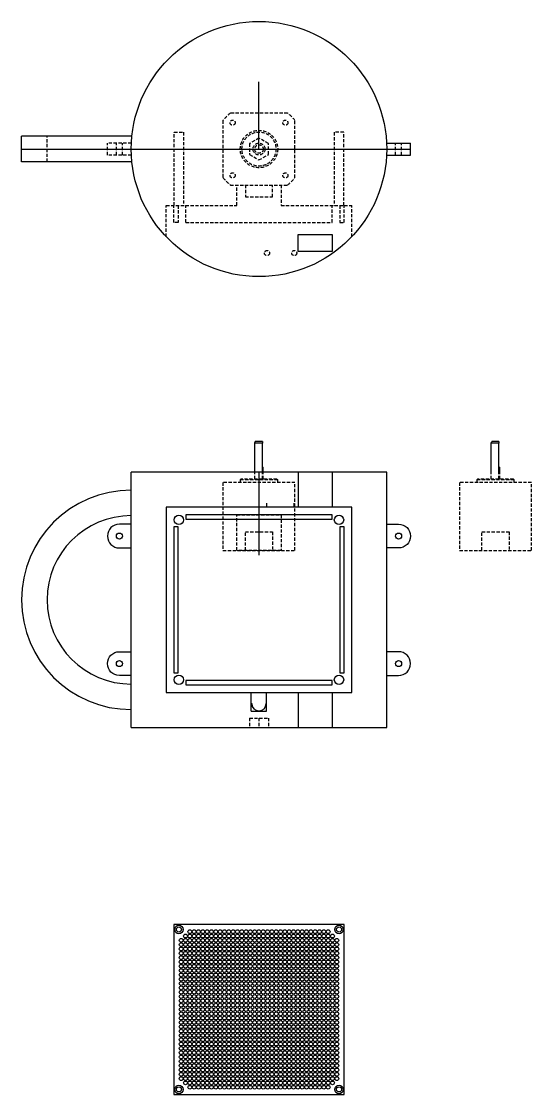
# Model space of a CAD drawing. Header units: millimetres. Extents: x -291 to 1219, y -911 to 1006.
# Drawn here: x 380 to 680, y -911 to -280 of the extents above; entities that cross this region are included whole.
import ezdxf

# ---------------------------------------------------------------- set-up
doc = ezdxf.new("R2010")
doc.units = ezdxf.units.MM
doc.linetypes.add('HIDDEN2', pattern=[4.7625, 3.175, -1.5875])
doc.layers.add('우측면도', color=140, linetype='Continuous')
doc.layers.add('정면도', color=220, linetype='Continuous')

# ---------------------------------------------------------------- blocks, each defined once
blk = doc.blocks.new('100X100')
at = {"layer": '정면도'}
blk.add_lwpolyline([(4.27, -144.55), (104.27, -144.55), (104.27, -44.55), (4.27, -44.55)], close=True, dxfattribs=at)
for centre, radius in [((7.27, -47.55), 2.5), ((7.27, -47.55), 1.5), ((11.09, -51.37), 1.1), ((13.63, -48.83), 1.1), ((13.63, -51.37), 1.1), ((16.17, -48.83), 1.1), ((16.17, -51.37), 1.1), ((18.71, -48.83), 1.1), ((18.71, -51.37), 1.1), ((21.25, -48.83), 1.1), ((21.25, -51.37), 1.1), ((23.79, -48.83), 1.1), ((23.79, -51.37), 1.1), ((26.33, -48.83), 1.1), ((26.33, -51.37), 1.1), ((28.87, -48.83), 1.1), ((28.87, -51.37), 1.1), ((31.41, -48.83), 1.1), ((31.41, -51.37), 1.1), ((33.95, -48.83), 1.1), ((33.95, -51.37), 1.1), ((36.49, -48.83), 1.1), ((36.49, -51.37), 1.1), ((39.03, -48.83), 1.1), ((39.03, -51.37), 1.1), ((41.57, -48.83), 1.1), ((41.57, -51.37), 1.1), ((44.11, -48.83), 1.1), ((44.11, -51.37), 1.1), ((46.65, -48.83), 1.1), ((46.65, -51.37), 1.1), ((49.19, -48.83), 1.1), ((49.19, -51.37), 1.1), ((51.73, -48.83), 1.1), ((51.73, -51.37), 1.1), ((54.27, -48.83), 1.1), ((54.27, -51.37), 1.1), ((56.81, -48.83), 1.1), ((56.81, -51.37), 1.1), ((59.35, -48.83), 1.1), ((59.35, -51.37), 1.1), ((61.89, -48.83), 1.1), ((61.89, -51.37), 1.1), ((64.43, -48.83), 1.1), ((64.43, -51.37), 1.1), ((66.97, -48.83), 1.1), ((66.97, -51.37), 1.1), ((69.51, -48.83), 1.1), ((69.51, -51.37), 1.1), ((72.05, -48.83), 1.1), ((72.05, -51.37), 1.1), ((74.59, -48.83), 1.1), ((74.59, -51.37), 1.1), ((77.13, -48.83), 1.1), ((77.13, -51.37), 1.1), ((79.67, -48.83), 1.1), ((79.67, -51.37), 1.1), ((82.21, -48.83), 1.1), ((82.21, -51.37), 1.1), ((84.75, -48.83), 1.1), ((84.75, -51.37), 1.1), ((87.29, -48.83), 1.1), ((87.29, -51.37), 1.1), ((89.83, -48.83), 1.1), ((89.83, -51.37), 1.1), ((92.37, -48.83), 1.1), ((92.37, -51.37), 1.1), ((94.91, -48.83), 1.1), ((94.91, -51.37), 1.1), ((97.45, -51.37), 1.1), ((101.27, -47.55), 2.5), ((101.27, -47.55), 1.5), ((8.55, -53.91), 1.1), ((8.55, -56.45), 1.1), ((11.09, -53.91), 1.1), ((11.09, -56.45), 1.1), ((13.63, -53.91), 1.1), ((13.63, -56.45), 1.1), ((16.17, -53.91), 1.1), ((16.17, -56.45), 1.1), ((18.71, -53.91), 1.1), ((18.71, -56.45), 1.1), ((21.25, -53.91), 1.1), ((21.25, -56.45), 1.1), ((23.79, -53.91), 1.1), ((23.79, -56.45), 1.1), ((26.33, -53.91), 1.1), ((26.33, -56.45), 1.1), ((28.87, -53.91), 1.1), ((28.87, -56.45), 1.1), ((31.41, -53.91), 1.1), ((31.41, -56.45), 1.1), ((33.95, -53.91), 1.1), ((33.95, -56.45), 1.1), ((36.49, -53.91), 1.1), ((36.49, -56.45), 1.1), ((39.03, -53.91), 1.1), ((39.03, -56.45), 1.1), ((41.57, -53.91), 1.1), ((41.57, -56.45), 1.1), ((44.11, -53.91), 1.1), ((44.11, -56.45), 1.1), ((46.65, -53.91), 1.1), ((46.65, -56.45), 1.1), ((49.19, -53.91), 1.1), ((49.19, -56.45), 1.1), ((51.73, -53.91), 1.1), ((51.73, -56.45), 1.1), ((54.27, -53.91), 1.1), ((54.27, -56.45), 1.1), ((56.81, -53.91), 1.1), ((56.81, -56.45), 1.1), ((59.35, -53.91), 1.1), ((59.35, -56.45), 1.1), ((61.89, -53.91), 1.1), ((61.89, -56.45), 1.1), ((64.43, -53.91), 1.1), ((64.43, -56.45), 1.1), ((66.97, -53.91), 1.1), ((66.97, -56.45), 1.1), ((69.51, -53.91), 1.1), ((69.51, -56.45), 1.1), ((72.05, -53.91), 1.1), ((72.05, -56.45), 1.1), ((74.59, -53.91), 1.1), ((74.59, -56.45), 1.1), ((77.13, -53.91), 1.1), ((77.13, -56.45), 1.1), ((79.67, -53.91), 1.1), ((79.67, -56.45), 1.1), ((82.21, -53.91), 1.1), ((82.21, -56.45), 1.1), ((84.75, -53.91), 1.1), ((84.75, -56.45), 1.1), ((87.29, -53.91), 1.1), ((87.29, -56.45), 1.1), ((89.83, -53.91), 1.1), ((89.83, -56.45), 1.1), ((92.37, -53.91), 1.1), ((92.37, -56.45), 1.1), ((94.91, -53.91), 1.1), ((94.91, -56.45), 1.1), ((97.45, -53.91), 1.1), ((97.45, -56.45), 1.1), ((99.99, -53.91), 1.1), ((99.99, -56.45), 1.1), ((8.55, -58.99), 1.1), ((8.55, -61.53), 1.1), ((8.55, -64.07), 1.1), ((11.09, -58.99), 1.1), ((11.09, -61.53), 1.1), ((11.09, -64.07), 1.1), ((13.63, -58.99), 1.1), ((13.63, -61.53), 1.1), ((13.63, -64.07), 1.1), ((16.17, -58.99), 1.1), ((16.17, -61.53), 1.1), ((16.17, -64.07), 1.1), ((18.71, -58.99), 1.1), ((18.71, -61.53), 1.1), ((18.71, -64.07), 1.1), ((21.25, -58.99), 1.1), ((21.25, -61.53), 1.1), ((21.25, -64.07), 1.1), ((23.79, -58.99), 1.1), ((23.79, -61.53), 1.1), ((23.79, -64.07), 1.1), ((26.33, -58.99), 1.1), ((26.33, -61.53), 1.1), ((26.33, -64.07), 1.1), ((28.87, -58.99), 1.1), ((28.87, -61.53), 1.1), ((28.87, -64.07), 1.1), ((31.41, -58.99), 1.1), ((31.41, -61.53), 1.1), ((31.41, -64.07), 1.1), ((33.95, -58.99), 1.1), ((33.95, -61.53), 1.1), ((33.95, -64.07), 1.1), ((36.49, -58.99), 1.1), ((36.49, -61.53), 1.1), ((36.49, -64.07), 1.1), ((39.03, -58.99), 1.1), ((39.03, -61.53), 1.1), ((39.03, -64.07), 1.1), ((41.57, -58.99), 1.1), ((41.57, -61.53), 1.1), ((41.57, -64.07), 1.1), ((44.11, -58.99), 1.1), ((44.11, -61.53), 1.1), ((44.11, -64.07), 1.1), ((46.65, -58.99), 1.1), ((46.65, -61.53), 1.1), ((46.65, -64.07), 1.1), ((49.19, -58.99), 1.1), ((49.19, -61.53), 1.1), ((49.19, -64.07), 1.1), ((51.73, -58.99), 1.1), ((51.73, -61.53), 1.1), ((51.73, -64.07), 1.1), ((54.27, -58.99), 1.1), ((54.27, -61.53), 1.1), ((54.27, -64.07), 1.1), ((56.81, -58.99), 1.1), ((56.81, -61.53), 1.1), ((56.81, -64.07), 1.1), ((59.35, -58.99), 1.1), ((59.35, -61.53), 1.1), ((59.35, -64.07), 1.1), ((61.89, -58.99), 1.1), ((61.89, -61.53), 1.1), ((61.89, -64.07), 1.1), ((64.43, -58.99), 1.1), ((64.43, -61.53), 1.1), ((64.43, -64.07), 1.1), ((66.97, -58.99), 1.1), ((66.97, -61.53), 1.1), ((66.97, -64.07), 1.1), ((69.51, -58.99), 1.1), ((69.51, -61.53), 1.1), ((69.51, -64.07), 1.1), ((72.05, -58.99), 1.1), ((72.05, -61.53), 1.1), ((72.05, -64.07), 1.1), ((74.59, -58.99), 1.1), ((74.59, -61.53), 1.1), ((74.59, -64.07), 1.1), ((77.13, -58.99), 1.1), ((77.13, -61.53), 1.1), ((77.13, -64.07), 1.1), ((79.67, -58.99), 1.1), ((79.67, -61.53), 1.1), ((79.67, -64.07), 1.1), ((82.21, -58.99), 1.1), ((82.21, -61.53), 1.1), ((82.21, -64.07), 1.1), ((84.75, -58.99), 1.1), ((84.75, -61.53), 1.1), ((84.75, -64.07), 1.1), ((87.29, -58.99), 1.1), ((87.29, -61.53), 1.1), ((87.29, -64.07), 1.1), ((89.83, -58.99), 1.1), ((89.83, -61.53), 1.1), ((89.83, -64.07), 1.1), ((92.37, -58.99), 1.1), ((92.37, -61.53), 1.1), ((92.37, -64.07), 1.1), ((94.91, -58.99), 1.1), ((94.91, -61.53), 1.1), ((94.91, -64.07), 1.1), ((97.45, -58.99), 1.1), ((97.45, -61.53), 1.1), ((97.45, -64.07), 1.1), ((99.99, -58.99), 1.1), ((99.99, -61.53), 1.1), ((99.99, -64.07), 1.1), ((8.55, -66.61), 1.1), ((8.55, -69.15), 1.1), ((11.09, -66.61), 1.1), ((11.09, -69.15), 1.1), ((13.63, -66.61), 1.1), ((13.63, -69.15), 1.1), ((16.17, -66.61), 1.1), ((16.17, -69.15), 1.1), ((18.71, -66.61), 1.1), ((18.71, -69.15), 1.1), ((21.25, -66.61), 1.1), ((21.25, -69.15), 1.1), ((23.79, -66.61), 1.1), ((23.79, -69.15), 1.1), ((26.33, -66.61), 1.1), ((26.33, -69.15), 1.1), ((28.87, -66.61), 1.1), ((28.87, -69.15), 1.1), ((31.41, -66.61), 1.1), ((31.41, -69.15), 1.1), ((33.95, -66.61), 1.1), ((33.95, -69.15), 1.1), ((36.49, -66.61), 1.1), ((36.49, -69.15), 1.1), ((39.03, -66.61), 1.1), ((39.03, -69.15), 1.1), ((41.57, -66.61), 1.1), ((41.57, -69.15), 1.1), ((44.11, -66.61), 1.1), ((44.11, -69.15), 1.1), ((46.65, -66.61), 1.1), ((46.65, -69.15), 1.1), ((49.19, -66.61), 1.1), ((49.19, -69.15), 1.1), ((51.73, -66.61), 1.1), ((51.73, -69.15), 1.1), ((54.27, -66.61), 1.1), ((54.27, -69.15), 1.1), ((56.81, -66.61), 1.1), ((56.81, -69.15), 1.1), ((59.35, -66.61), 1.1), ((59.35, -69.15), 1.1), ((61.89, -66.61), 1.1), ((61.89, -69.15), 1.1), ((64.43, -66.61), 1.1), ((64.43, -69.15), 1.1), ((66.97, -66.61), 1.1), ((66.97, -69.15), 1.1), ((69.51, -66.61), 1.1), ((69.51, -69.15), 1.1), ((72.05, -66.61), 1.1), ((72.05, -69.15), 1.1), ((74.59, -66.61), 1.1), ((74.59, -69.15), 1.1), ((77.13, -66.61), 1.1), ((77.13, -69.15), 1.1), ((79.67, -66.61), 1.1), ((79.67, -69.15), 1.1), ((82.21, -66.61), 1.1), ((82.21, -69.15), 1.1), ((84.75, -66.61), 1.1), ((84.75, -69.15), 1.1), ((87.29, -66.61), 1.1), ((87.29, -69.15), 1.1), ((89.83, -66.61), 1.1), ((89.83, -69.15), 1.1), ((92.37, -66.61), 1.1), ((92.37, -69.15), 1.1), ((94.91, -66.61), 1.1), ((94.91, -69.15), 1.1), ((97.45, -66.61), 1.1), ((97.45, -69.15), 1.1), ((99.99, -66.61), 1.1), ((99.99, -69.15), 1.1), ((8.55, -71.69), 1.1), ((8.55, -74.23), 1.1), ((8.55, -76.77), 1.1), ((11.09, -71.69), 1.1), ((11.09, -74.23), 1.1), ((11.09, -76.77), 1.1), ((13.63, -71.69), 1.1), ((13.63, -74.23), 1.1), ((13.63, -76.77), 1.1), ((16.17, -71.69), 1.1), ((16.17, -74.23), 1.1), ((16.17, -76.77), 1.1), ((18.71, -71.69), 1.1), ((18.71, -74.23), 1.1), ((18.71, -76.77), 1.1), ((21.25, -71.69), 1.1), ((21.25, -74.23), 1.1), ((21.25, -76.77), 1.1), ((23.79, -71.69), 1.1), ((23.79, -74.23), 1.1), ((23.79, -76.77), 1.1), ((26.33, -71.69), 1.1), ((26.33, -74.23), 1.1), ((26.33, -76.77), 1.1), ((28.87, -71.69), 1.1), ((28.87, -74.23), 1.1), ((28.87, -76.77), 1.1), ((31.41, -71.69), 1.1), ((31.41, -74.23), 1.1), ((31.41, -76.77), 1.1), ((33.95, -71.69), 1.1), ((33.95, -74.23), 1.1), ((33.95, -76.77), 1.1), ((36.49, -71.69), 1.1), ((36.49, -74.23), 1.1), ((36.49, -76.77), 1.1), ((39.03, -71.69), 1.1), ((39.03, -74.23), 1.1), ((39.03, -76.77), 1.1), ((41.57, -71.69), 1.1), ((41.57, -74.23), 1.1), ((41.57, -76.77), 1.1), ((44.11, -71.69), 1.1), ((44.11, -74.23), 1.1), ((44.11, -76.77), 1.1), ((46.65, -71.69), 1.1), ((46.65, -74.23), 1.1), ((46.65, -76.77), 1.1), ((49.19, -71.69), 1.1), ((49.19, -74.23), 1.1), ((49.19, -76.77), 1.1), ((51.73, -71.69), 1.1), ((51.73, -74.23), 1.1), ((51.73, -76.77), 1.1), ((54.27, -71.69), 1.1), ((54.27, -74.23), 1.1), ((54.27, -76.77), 1.1), ((56.81, -71.69), 1.1), ((56.81, -74.23), 1.1), ((56.81, -76.77), 1.1), ((59.35, -71.69), 1.1), ((59.35, -74.23), 1.1), ((59.35, -76.77), 1.1), ((61.89, -71.69), 1.1), ((61.89, -74.23), 1.1), ((61.89, -76.77), 1.1), ((64.43, -71.69), 1.1), ((64.43, -74.23), 1.1), ((64.43, -76.77), 1.1), ((66.97, -71.69), 1.1), ((66.97, -74.23), 1.1), ((66.97, -76.77), 1.1), ((69.51, -71.69), 1.1), ((69.51, -74.23), 1.1), ((69.51, -76.77), 1.1), ((72.05, -71.69), 1.1), ((72.05, -74.23), 1.1), ((72.05, -76.77), 1.1), ((74.59, -71.69), 1.1), ((74.59, -74.23), 1.1), ((74.59, -76.77), 1.1), ((77.13, -71.69), 1.1), ((77.13, -74.23), 1.1), ((77.13, -76.77), 1.1), ((79.67, -71.69), 1.1), ((79.67, -74.23), 1.1), ((79.67, -76.77), 1.1), ((82.21, -71.69), 1.1), ((82.21, -74.23), 1.1), ((82.21, -76.77), 1.1), ((84.75, -71.69), 1.1), ((84.75, -74.23), 1.1), ((84.75, -76.77), 1.1), ((87.29, -71.69), 1.1), ((87.29, -74.23), 1.1), ((87.29, -76.77), 1.1), ((89.83, -71.69), 1.1), ((89.83, -74.23), 1.1), ((89.83, -76.77), 1.1), ((92.37, -71.69), 1.1), ((92.37, -74.23), 1.1), ((92.37, -76.77), 1.1), ((94.91, -71.69), 1.1), ((94.91, -74.23), 1.1), ((94.91, -76.77), 1.1), ((97.45, -71.69), 1.1), ((97.45, -74.23), 1.1), ((97.45, -76.77), 1.1), ((99.99, -71.69), 1.1), ((99.99, -74.23), 1.1), ((99.99, -76.77), 1.1), ((8.55, -79.31), 1.1), ((8.55, -81.85), 1.1), ((11.09, -79.31), 1.1), ((11.09, -81.85), 1.1), ((13.63, -79.31), 1.1), ((13.63, -81.85), 1.1), ((16.17, -79.31), 1.1), ((16.17, -81.85), 1.1), ((18.71, -79.31), 1.1), ((18.71, -81.85), 1.1), ((21.25, -79.31), 1.1), ((21.25, -81.85), 1.1), ((23.79, -79.31), 1.1), ((23.79, -81.85), 1.1), ((26.33, -79.31), 1.1), ((26.33, -81.85), 1.1), ((28.87, -79.31), 1.1), ((28.87, -81.85), 1.1), ((31.41, -79.31), 1.1), ((31.41, -81.85), 1.1), ((33.95, -79.31), 1.1), ((33.95, -81.85), 1.1), ((36.49, -79.31), 1.1), ((36.49, -81.85), 1.1), ((39.03, -79.31), 1.1), ((39.03, -81.85), 1.1), ((41.57, -79.31), 1.1), ((41.57, -81.85), 1.1), ((44.11, -79.31), 1.1), ((44.11, -81.85), 1.1), ((46.65, -79.31), 1.1), ((46.65, -81.85), 1.1), ((49.19, -79.31), 1.1), ((49.19, -81.85), 1.1), ((51.73, -79.31), 1.1), ((51.73, -81.85), 1.1), ((54.27, -79.31), 1.1), ((54.27, -81.85), 1.1), ((56.81, -79.31), 1.1), ((56.81, -81.85), 1.1), ((59.35, -79.31), 1.1), ((59.35, -81.85), 1.1), ((61.89, -79.31), 1.1), ((61.89, -81.85), 1.1), ((64.43, -79.31), 1.1), ((64.43, -81.85), 1.1), ((66.97, -79.31), 1.1), ((66.97, -81.85), 1.1), ((69.51, -79.31), 1.1), ((69.51, -81.85), 1.1), ((72.05, -79.31), 1.1), ((72.05, -81.85), 1.1), ((74.59, -79.31), 1.1), ((74.59, -81.85), 1.1), ((77.13, -79.31), 1.1), ((77.13, -81.85), 1.1), ((79.67, -79.31), 1.1), ((79.67, -81.85), 1.1), ((82.21, -79.31), 1.1), ((82.21, -81.85), 1.1), ((84.75, -79.31), 1.1), ((84.75, -81.85), 1.1), ((87.29, -79.31), 1.1), ((87.29, -81.85), 1.1), ((89.83, -79.31), 1.1), ((89.83, -81.85), 1.1), ((92.37, -79.31), 1.1), ((92.37, -81.85), 1.1), ((94.91, -79.31), 1.1), ((94.91, -81.85), 1.1), ((97.45, -79.31), 1.1), ((97.45, -81.85), 1.1), ((99.99, -79.31), 1.1), ((99.99, -81.85), 1.1), ((8.55, -84.39), 1.1), ((8.55, -86.93), 1.1), ((11.09, -84.39), 1.1), ((11.09, -86.93), 1.1), ((13.63, -84.39), 1.1), ((13.63, -86.93), 1.1), ((16.17, -84.39), 1.1), ((16.17, -86.93), 1.1), ((18.71, -84.39), 1.1), ((18.71, -86.93), 1.1), ((21.25, -84.39), 1.1), ((21.25, -86.93), 1.1), ((23.79, -84.39), 1.1), ((23.79, -86.93), 1.1), ((26.33, -84.39), 1.1), ((26.33, -86.93), 1.1), ((28.87, -84.39), 1.1), ((28.87, -86.93), 1.1), ((31.41, -84.39), 1.1), ((31.41, -86.93), 1.1), ((33.95, -84.39), 1.1), ((33.95, -86.93), 1.1), ((36.49, -84.39), 1.1), ((36.49, -86.93), 1.1), ((39.03, -84.39), 1.1), ((39.03, -86.93), 1.1), ((41.57, -84.39), 1.1), ((41.57, -86.93), 1.1), ((44.11, -84.39), 1.1), ((44.11, -86.93), 1.1), ((46.65, -84.39), 1.1), ((46.65, -86.93), 1.1), ((49.19, -84.39), 1.1), ((49.19, -86.93), 1.1), ((51.73, -84.39), 1.1), ((51.73, -86.93), 1.1), ((54.27, -84.39), 1.1), ((54.27, -86.93), 1.1), ((56.81, -84.39), 1.1), ((56.81, -86.93), 1.1), ((59.35, -84.39), 1.1), ((59.35, -86.93), 1.1), ((61.89, -84.39), 1.1), ((61.89, -86.93), 1.1), ((64.43, -84.39), 1.1), ((64.43, -86.93), 1.1), ((66.97, -84.39), 1.1), ((66.97, -86.93), 1.1), ((69.51, -84.39), 1.1), ((69.51, -86.93), 1.1), ((72.05, -84.39), 1.1), ((72.05, -86.93), 1.1), ((74.59, -84.39), 1.1), ((74.59, -86.93), 1.1), ((77.13, -84.39), 1.1), ((77.13, -86.93), 1.1), ((79.67, -84.39), 1.1), ((79.67, -86.93), 1.1), ((82.21, -84.39), 1.1), ((82.21, -86.93), 1.1), ((84.75, -84.39), 1.1), ((84.75, -86.93), 1.1), ((87.29, -84.39), 1.1), ((87.29, -86.93), 1.1), ((89.83, -84.39), 1.1), ((89.83, -86.93), 1.1), ((92.37, -84.39), 1.1), ((92.37, -86.93), 1.1), ((94.91, -84.39), 1.1), ((94.91, -86.93), 1.1), ((97.45, -84.39), 1.1), ((97.45, -86.93), 1.1), ((99.99, -84.39), 1.1), ((99.99, -86.93), 1.1), ((8.55, -89.47), 1.1), ((8.55, -92.01), 1.1), ((8.55, -94.55), 1.1), ((11.09, -89.47), 1.1), ((11.09, -92.01), 1.1), ((11.09, -94.55), 1.1), ((13.63, -89.47), 1.1), ((13.63, -92.01), 1.1), ((13.63, -94.55), 1.1), ((16.17, -89.47), 1.1), ((16.17, -92.01), 1.1), ((16.17, -94.55), 1.1), ((18.71, -89.47), 1.1), ((18.71, -92.01), 1.1), ((18.71, -94.55), 1.1), ((21.25, -89.47), 1.1), ((21.25, -92.01), 1.1), ((21.25, -94.55), 1.1), ((23.79, -89.47), 1.1), ((23.79, -92.01), 1.1), ((23.79, -94.55), 1.1), ((26.33, -89.47), 1.1), ((26.33, -92.01), 1.1), ((26.33, -94.55), 1.1), ((28.87, -89.47), 1.1), ((28.87, -92.01), 1.1), ((28.87, -94.55), 1.1), ((31.41, -89.47), 1.1), ((31.41, -92.01), 1.1), ((31.41, -94.55), 1.1), ((33.95, -89.47), 1.1), ((33.95, -92.01), 1.1), ((33.95, -94.55), 1.1), ((36.49, -89.47), 1.1), ((36.49, -92.01), 1.1), ((36.49, -94.55), 1.1), ((39.03, -89.47), 1.1), ((39.03, -92.01), 1.1), ((39.03, -94.55), 1.1), ((41.57, -89.47), 1.1), ((41.57, -92.01), 1.1), ((41.57, -94.55), 1.1), ((44.11, -89.47), 1.1), ((44.11, -92.01), 1.1), ((44.11, -94.55), 1.1), ((46.65, -89.47), 1.1), ((46.65, -92.01), 1.1), ((46.65, -94.55), 1.1), ((49.19, -89.47), 1.1), ((49.19, -92.01), 1.1), ((49.19, -94.55), 1.1), ((51.73, -89.47), 1.1), ((51.73, -92.01), 1.1), ((51.73, -94.55), 1.1), ((54.27, -89.47), 1.1), ((54.27, -92.01), 1.1), ((54.27, -94.55), 1.1), ((56.81, -89.47), 1.1), ((56.81, -92.01), 1.1), ((56.81, -94.55), 1.1), ((59.35, -89.47), 1.1), ((59.35, -92.01), 1.1), ((59.35, -94.55), 1.1), ((61.89, -89.47), 1.1), ((61.89, -92.01), 1.1), ((61.89, -94.55), 1.1), ((64.43, -89.47), 1.1), ((64.43, -92.01), 1.1), ((64.43, -94.55), 1.1), ((66.97, -89.47), 1.1), ((66.97, -92.01), 1.1), ((66.97, -94.55), 1.1), ((69.51, -89.47), 1.1), ((69.51, -92.01), 1.1), ((69.51, -94.55), 1.1), ((72.05, -89.47), 1.1), ((72.05, -92.01), 1.1), ((72.05, -94.55), 1.1), ((74.59, -89.47), 1.1), ((74.59, -92.01), 1.1), ((74.59, -94.55), 1.1), ((77.13, -89.47), 1.1), ((77.13, -92.01), 1.1), ((77.13, -94.55), 1.1), ((79.67, -89.47), 1.1), ((79.67, -92.01), 1.1), ((79.67, -94.55), 1.1), ((82.21, -89.47), 1.1), ((82.21, -92.01), 1.1), ((82.21, -94.55), 1.1), ((84.75, -89.47), 1.1), ((84.75, -92.01), 1.1), ((84.75, -94.55), 1.1), ((87.29, -89.47), 1.1), ((87.29, -92.01), 1.1), ((87.29, -94.55), 1.1), ((89.83, -89.47), 1.1), ((89.83, -92.01), 1.1), ((89.83, -94.55), 1.1), ((92.37, -89.47), 1.1), ((92.37, -92.01), 1.1), ((92.37, -94.55), 1.1), ((94.91, -89.47), 1.1), ((94.91, -92.01), 1.1), ((94.91, -94.55), 1.1), ((97.45, -89.47), 1.1), ((97.45, -92.01), 1.1), ((97.45, -94.55), 1.1), ((99.99, -89.47), 1.1), ((99.99, -92.01), 1.1), ((99.99, -94.55), 1.1), ((8.55, -97.09), 1.1), ((8.55, -99.63), 1.1), ((11.09, -97.09), 1.1), ((11.09, -99.63), 1.1), ((13.63, -97.09), 1.1), ((13.63, -99.63), 1.1), ((16.17, -97.09), 1.1), ((16.17, -99.63), 1.1), ((18.71, -97.09), 1.1), ((18.71, -99.63), 1.1), ((21.25, -97.09), 1.1), ((21.25, -99.63), 1.1), ((23.79, -97.09), 1.1), ((23.79, -99.63), 1.1), ((26.33, -97.09), 1.1), ((26.33, -99.63), 1.1), ((28.87, -97.09), 1.1), ((28.87, -99.63), 1.1), ((31.41, -97.09), 1.1), ((31.41, -99.63), 1.1), ((33.95, -97.09), 1.1), ((33.95, -99.63), 1.1), ((36.49, -97.09), 1.1), ((36.49, -99.63), 1.1), ((39.03, -97.09), 1.1), ((39.03, -99.63), 1.1), ((41.57, -97.09), 1.1), ((41.57, -99.63), 1.1), ((44.11, -97.09), 1.1), ((44.11, -99.63), 1.1), ((46.65, -97.09), 1.1), ((46.65, -99.63), 1.1), ((49.19, -97.09), 1.1), ((49.19, -99.63), 1.1), ((51.73, -97.09), 1.1), ((51.73, -99.63), 1.1), ((54.27, -97.09), 1.1), ((54.27, -99.63), 1.1), ((56.81, -97.09), 1.1), ((56.81, -99.63), 1.1), ((59.35, -97.09), 1.1), ((59.35, -99.63), 1.1), ((61.89, -97.09), 1.1), ((61.89, -99.63), 1.1), ((64.43, -97.09), 1.1), ((64.43, -99.63), 1.1), ((66.97, -97.09), 1.1), ((66.97, -99.63), 1.1), ((69.51, -97.09), 1.1), ((69.51, -99.63), 1.1), ((72.05, -97.09), 1.1), ((72.05, -99.63), 1.1), ((74.59, -97.09), 1.1), ((74.59, -99.63), 1.1), ((77.13, -97.09), 1.1), ((77.13, -99.63), 1.1), ((79.67, -97.09), 1.1), ((79.67, -99.63), 1.1), ((82.21, -97.09), 1.1), ((82.21, -99.63), 1.1), ((84.75, -97.09), 1.1), ((84.75, -99.63), 1.1), ((87.29, -97.09), 1.1), ((87.29, -99.63), 1.1), ((89.83, -97.09), 1.1), ((89.83, -99.63), 1.1), ((92.37, -97.09), 1.1), ((92.37, -99.63), 1.1), ((94.91, -97.09), 1.1), ((94.91, -99.63), 1.1), ((97.45, -97.09), 1.1), ((97.45, -99.63), 1.1), ((99.99, -97.09), 1.1), ((99.99, -99.63), 1.1), ((8.55, -102.17), 1.1), ((8.55, -104.71), 1.1), ((8.55, -107.25), 1.1), ((11.09, -102.17), 1.1), ((11.09, -104.71), 1.1), ((11.09, -107.25), 1.1), ((13.63, -102.17), 1.1), ((13.63, -104.71), 1.1), ((13.63, -107.25), 1.1), ((16.17, -102.17), 1.1), ((16.17, -104.71), 1.1), ((16.17, -107.25), 1.1), ((18.71, -102.17), 1.1), ((18.71, -104.71), 1.1), ((18.71, -107.25), 1.1), ((21.25, -102.17), 1.1), ((21.25, -104.71), 1.1), ((21.25, -107.25), 1.1), ((23.79, -102.17), 1.1), ((23.79, -104.71), 1.1), ((23.79, -107.25), 1.1), ((26.33, -102.17), 1.1), ((26.33, -104.71), 1.1), ((26.33, -107.25), 1.1), ((28.87, -102.17), 1.1), ((28.87, -104.71), 1.1), ((28.87, -107.25), 1.1), ((31.41, -102.17), 1.1), ((31.41, -104.71), 1.1), ((31.41, -107.25), 1.1), ((33.95, -102.17), 1.1), ((33.95, -104.71), 1.1), ((33.95, -107.25), 1.1), ((36.49, -102.17), 1.1), ((36.49, -104.71), 1.1), ((36.49, -107.25), 1.1), ((39.03, -102.17), 1.1), ((39.03, -104.71), 1.1), ((39.03, -107.25), 1.1), ((41.57, -102.17), 1.1), ((41.57, -104.71), 1.1), ((41.57, -107.25), 1.1), ((44.11, -102.17), 1.1), ((44.11, -104.71), 1.1), ((44.11, -107.25), 1.1), ((46.65, -102.17), 1.1), ((46.65, -104.71), 1.1), ((46.65, -107.25), 1.1), ((49.19, -102.17), 1.1), ((49.19, -104.71), 1.1), ((49.19, -107.25), 1.1), ((51.73, -102.17), 1.1), ((51.73, -104.71), 1.1), ((51.73, -107.25), 1.1), ((54.27, -102.17), 1.1), ((54.27, -104.71), 1.1), ((54.27, -107.25), 1.1), ((56.81, -102.17), 1.1), ((56.81, -104.71), 1.1), ((56.81, -107.25), 1.1), ((59.35, -102.17), 1.1), ((59.35, -104.71), 1.1), ((59.35, -107.25), 1.1), ((61.89, -102.17), 1.1), ((61.89, -104.71), 1.1), ((61.89, -107.25), 1.1), ((64.43, -102.17), 1.1), ((64.43, -104.71), 1.1), ((64.43, -107.25), 1.1), ((66.97, -102.17), 1.1), ((66.97, -104.71), 1.1), ((66.97, -107.25), 1.1), ((69.51, -102.17), 1.1), ((69.51, -104.71), 1.1), ((69.51, -107.25), 1.1), ((72.05, -102.17), 1.1), ((72.05, -104.71), 1.1), ((72.05, -107.25), 1.1), ((74.59, -102.17), 1.1), ((74.59, -104.71), 1.1), ((74.59, -107.25), 1.1), ((77.13, -102.17), 1.1), ((77.13, -104.71), 1.1), ((77.13, -107.25), 1.1), ((79.67, -102.17), 1.1), ((79.67, -104.71), 1.1), ((79.67, -107.25), 1.1), ((82.21, -102.17), 1.1), ((82.21, -104.71), 1.1), ((82.21, -107.25), 1.1), ((84.75, -102.17), 1.1), ((84.75, -104.71), 1.1), ((84.75, -107.25), 1.1), ((87.29, -102.17), 1.1), ((87.29, -104.71), 1.1), ((87.29, -107.25), 1.1), ((89.83, -102.17), 1.1), ((89.83, -104.71), 1.1), ((89.83, -107.25), 1.1), ((92.37, -102.17), 1.1), ((92.37, -104.71), 1.1), ((92.37, -107.25), 1.1), ((94.91, -102.17), 1.1), ((94.91, -104.71), 1.1), ((94.91, -107.25), 1.1), ((97.45, -102.17), 1.1), ((97.45, -104.71), 1.1), ((97.45, -107.25), 1.1), ((99.99, -102.17), 1.1), ((99.99, -104.71), 1.1), ((99.99, -107.25), 1.1), ((8.55, -109.79), 1.1), ((8.55, -112.33), 1.1), ((11.09, -109.79), 1.1), ((11.09, -112.33), 1.1), ((13.63, -109.79), 1.1), ((13.63, -112.33), 1.1), ((16.17, -109.79), 1.1), ((16.17, -112.33), 1.1), ((18.71, -109.79), 1.1), ((18.71, -112.33), 1.1), ((21.25, -109.79), 1.1), ((21.25, -112.33), 1.1), ((23.79, -109.79), 1.1), ((23.79, -112.33), 1.1), ((26.33, -109.79), 1.1), ((26.33, -112.33), 1.1), ((28.87, -109.79), 1.1), ((28.87, -112.33), 1.1), ((31.41, -109.79), 1.1), ((31.41, -112.33), 1.1), ((33.95, -109.79), 1.1), ((33.95, -112.33), 1.1), ((36.49, -109.79), 1.1), ((36.49, -112.33), 1.1), ((39.03, -109.79), 1.1), ((39.03, -112.33), 1.1), ((41.57, -109.79), 1.1), ((41.57, -112.33), 1.1), ((44.11, -109.79), 1.1), ((44.11, -112.33), 1.1), ((46.65, -109.79), 1.1), ((46.65, -112.33), 1.1), ((49.19, -109.79), 1.1), ((49.19, -112.33), 1.1), ((51.73, -109.79), 1.1), ((51.73, -112.33), 1.1), ((54.27, -109.79), 1.1), ((54.27, -112.33), 1.1), ((56.81, -109.79), 1.1), ((56.81, -112.33), 1.1), ((59.35, -109.79), 1.1), ((59.35, -112.33), 1.1), ((61.89, -109.79), 1.1), ((61.89, -112.33), 1.1), ((64.43, -109.79), 1.1), ((64.43, -112.33), 1.1), ((66.97, -109.79), 1.1), ((66.97, -112.33), 1.1), ((69.51, -109.79), 1.1), ((69.51, -112.33), 1.1), ((72.05, -109.79), 1.1), ((72.05, -112.33), 1.1), ((74.59, -109.79), 1.1), ((74.59, -112.33), 1.1), ((77.13, -109.79), 1.1), ((77.13, -112.33), 1.1), ((79.67, -109.79), 1.1), ((79.67, -112.33), 1.1), ((82.21, -109.79), 1.1), ((82.21, -112.33), 1.1), ((84.75, -109.79), 1.1), ((84.75, -112.33), 1.1), ((87.29, -109.79), 1.1), ((87.29, -112.33), 1.1), ((89.83, -109.79), 1.1), ((89.83, -112.33), 1.1), ((92.37, -109.79), 1.1), ((92.37, -112.33), 1.1), ((94.91, -109.79), 1.1), ((94.91, -112.33), 1.1), ((97.45, -109.79), 1.1), ((97.45, -112.33), 1.1), ((99.99, -109.79), 1.1), ((99.99, -112.33), 1.1), ((8.55, -114.87), 1.1), ((8.55, -117.41), 1.1), ((8.55, -119.95), 1.1), ((11.09, -114.87), 1.1), ((11.09, -117.41), 1.1), ((11.09, -119.95), 1.1), ((13.63, -114.87), 1.1), ((13.63, -117.41), 1.1), ((13.63, -119.95), 1.1), ((16.17, -114.87), 1.1), ((16.17, -117.41), 1.1), ((16.17, -119.95), 1.1), ((18.71, -114.87), 1.1), ((18.71, -117.41), 1.1), ((18.71, -119.95), 1.1), ((21.25, -114.87), 1.1), ((21.25, -117.41), 1.1), ((21.25, -119.95), 1.1), ((23.79, -114.87), 1.1), ((23.79, -117.41), 1.1), ((23.79, -119.95), 1.1), ((26.33, -114.87), 1.1), ((26.33, -117.41), 1.1), ((26.33, -119.95), 1.1), ((28.87, -114.87), 1.1), ((28.87, -117.41), 1.1), ((28.87, -119.95), 1.1), ((31.41, -114.87), 1.1), ((31.41, -117.41), 1.1), ((31.41, -119.95), 1.1), ((33.95, -114.87), 1.1), ((33.95, -117.41), 1.1), ((33.95, -119.95), 1.1), ((36.49, -114.87), 1.1), ((36.49, -117.41), 1.1), ((36.49, -119.95), 1.1), ((39.03, -114.87), 1.1), ((39.03, -117.41), 1.1), ((39.03, -119.95), 1.1), ((41.57, -114.87), 1.1), ((41.57, -117.41), 1.1), ((41.57, -119.95), 1.1), ((44.11, -114.87), 1.1), ((44.11, -117.41), 1.1), ((44.11, -119.95), 1.1), ((46.65, -114.87), 1.1), ((46.65, -117.41), 1.1), ((46.65, -119.95), 1.1), ((49.19, -114.87), 1.1), ((49.19, -117.41), 1.1), ((49.19, -119.95), 1.1), ((51.73, -114.87), 1.1), ((51.73, -117.41), 1.1), ((51.73, -119.95), 1.1), ((54.27, -114.87), 1.1), ((54.27, -117.41), 1.1), ((54.27, -119.95), 1.1), ((56.81, -114.87), 1.1), ((56.81, -117.41), 1.1), ((56.81, -119.95), 1.1), ((59.35, -114.87), 1.1), ((59.35, -117.41), 1.1), ((59.35, -119.95), 1.1), ((61.89, -114.87), 1.1), ((61.89, -117.41), 1.1), ((61.89, -119.95), 1.1), ((64.43, -114.87), 1.1), ((64.43, -117.41), 1.1), ((64.43, -119.95), 1.1), ((66.97, -114.87), 1.1), ((66.97, -117.41), 1.1), ((66.97, -119.95), 1.1), ((69.51, -114.87), 1.1), ((69.51, -117.41), 1.1), ((69.51, -119.95), 1.1), ((72.05, -114.87), 1.1), ((72.05, -117.41), 1.1), ((72.05, -119.95), 1.1), ((74.59, -114.87), 1.1), ((74.59, -117.41), 1.1), ((74.59, -119.95), 1.1), ((77.13, -114.87), 1.1), ((77.13, -117.41), 1.1), ((77.13, -119.95), 1.1), ((79.67, -114.87), 1.1), ((79.67, -117.41), 1.1), ((79.67, -119.95), 1.1), ((82.21, -114.87), 1.1), ((82.21, -117.41), 1.1), ((82.21, -119.95), 1.1), ((84.75, -114.87), 1.1), ((84.75, -117.41), 1.1), ((84.75, -119.95), 1.1), ((87.29, -114.87), 1.1), ((87.29, -117.41), 1.1), ((87.29, -119.95), 1.1), ((89.83, -114.87), 1.1), ((89.83, -117.41), 1.1), ((89.83, -119.95), 1.1), ((92.37, -114.87), 1.1), ((92.37, -117.41), 1.1), ((92.37, -119.95), 1.1), ((94.91, -114.87), 1.1), ((94.91, -117.41), 1.1), ((94.91, -119.95), 1.1), ((97.45, -114.87), 1.1), ((97.45, -117.41), 1.1), ((97.45, -119.95), 1.1), ((99.99, -114.87), 1.1), ((99.99, -117.41), 1.1), ((99.99, -119.95), 1.1), ((8.55, -122.49), 1.1), ((8.55, -125.03), 1.1), ((11.09, -122.49), 1.1), ((11.09, -125.03), 1.1), ((13.63, -122.49), 1.1), ((13.63, -125.03), 1.1), ((16.17, -122.49), 1.1), ((16.17, -125.03), 1.1), ((18.71, -122.49), 1.1), ((18.71, -125.03), 1.1), ((21.25, -122.49), 1.1), ((21.25, -125.03), 1.1), ((23.79, -122.49), 1.1), ((23.79, -125.03), 1.1), ((26.33, -122.49), 1.1), ((26.33, -125.03), 1.1), ((28.87, -122.49), 1.1), ((28.87, -125.03), 1.1), ((31.41, -122.49), 1.1), ((31.41, -125.03), 1.1), ((33.95, -122.49), 1.1), ((33.95, -125.03), 1.1), ((36.49, -122.49), 1.1), ((36.49, -125.03), 1.1), ((39.03, -122.49), 1.1), ((39.03, -125.03), 1.1), ((41.57, -122.49), 1.1), ((41.57, -125.03), 1.1), ((44.11, -122.49), 1.1), ((44.11, -125.03), 1.1), ((46.65, -122.49), 1.1), ((46.65, -125.03), 1.1), ((49.19, -122.49), 1.1), ((49.19, -125.03), 1.1), ((51.73, -122.49), 1.1), ((51.73, -125.03), 1.1), ((54.27, -122.49), 1.1), ((54.27, -125.03), 1.1), ((56.81, -122.49), 1.1), ((56.81, -125.03), 1.1), ((59.35, -122.49), 1.1), ((59.35, -125.03), 1.1), ((61.89, -122.49), 1.1), ((61.89, -125.03), 1.1), ((64.43, -122.49), 1.1), ((64.43, -125.03), 1.1), ((66.97, -122.49), 1.1), ((66.97, -125.03), 1.1), ((69.51, -122.49), 1.1), ((69.51, -125.03), 1.1), ((72.05, -122.49), 1.1), ((72.05, -125.03), 1.1), ((74.59, -122.49), 1.1), ((74.59, -125.03), 1.1), ((77.13, -122.49), 1.1), ((77.13, -125.03), 1.1), ((79.67, -122.49), 1.1), ((79.67, -125.03), 1.1), ((82.21, -122.49), 1.1), ((82.21, -125.03), 1.1), ((84.75, -122.49), 1.1), ((84.75, -125.03), 1.1), ((87.29, -122.49), 1.1), ((87.29, -125.03), 1.1), ((89.83, -122.49), 1.1), ((89.83, -125.03), 1.1), ((92.37, -122.49), 1.1), ((92.37, -125.03), 1.1), ((94.91, -122.49), 1.1), ((94.91, -125.03), 1.1), ((97.45, -122.49), 1.1), ((97.45, -125.03), 1.1), ((99.99, -122.49), 1.1), ((99.99, -125.03), 1.1), ((8.55, -127.57), 1.1), ((8.55, -130.11), 1.1), ((8.55, -132.65), 1.1), ((11.09, -127.57), 1.1), ((11.09, -130.11), 1.1), ((11.09, -132.65), 1.1), ((13.63, -127.57), 1.1), ((13.63, -130.11), 1.1), ((13.63, -132.65), 1.1), ((16.17, -127.57), 1.1), ((16.17, -130.11), 1.1), ((16.17, -132.65), 1.1), ((18.71, -127.57), 1.1), ((18.71, -130.11), 1.1), ((18.71, -132.65), 1.1), ((21.25, -127.57), 1.1), ((21.25, -130.11), 1.1), ((21.25, -132.65), 1.1), ((23.79, -127.57), 1.1), ((23.79, -130.11), 1.1), ((23.79, -132.65), 1.1), ((26.33, -127.57), 1.1), ((26.33, -130.11), 1.1), ((26.33, -132.65), 1.1), ((28.87, -127.57), 1.1), ((28.87, -130.11), 1.1), ((28.87, -132.65), 1.1), ((31.41, -127.57), 1.1), ((31.41, -130.11), 1.1), ((31.41, -132.65), 1.1), ((33.95, -127.57), 1.1), ((33.95, -130.11), 1.1), ((33.95, -132.65), 1.1), ((36.49, -127.57), 1.1), ((36.49, -130.11), 1.1), ((36.49, -132.65), 1.1), ((39.03, -127.57), 1.1), ((39.03, -130.11), 1.1), ((39.03, -132.65), 1.1), ((41.57, -127.57), 1.1), ((41.57, -130.11), 1.1), ((41.57, -132.65), 1.1), ((44.11, -127.57), 1.1), ((44.11, -130.11), 1.1), ((44.11, -132.65), 1.1), ((46.65, -127.57), 1.1), ((46.65, -130.11), 1.1), ((46.65, -132.65), 1.1), ((49.19, -127.57), 1.1), ((49.19, -130.11), 1.1), ((49.19, -132.65), 1.1), ((51.73, -127.57), 1.1), ((51.73, -130.11), 1.1), ((51.73, -132.65), 1.1), ((54.27, -127.57), 1.1), ((54.27, -130.11), 1.1), ((54.27, -132.65), 1.1), ((56.81, -127.57), 1.1), ((56.81, -130.11), 1.1), ((56.81, -132.65), 1.1), ((59.35, -127.57), 1.1), ((59.35, -130.11), 1.1), ((59.35, -132.65), 1.1), ((61.89, -127.57), 1.1), ((61.89, -130.11), 1.1), ((61.89, -132.65), 1.1), ((64.43, -127.57), 1.1), ((64.43, -130.11), 1.1), ((64.43, -132.65), 1.1), ((66.97, -127.57), 1.1), ((66.97, -130.11), 1.1), ((66.97, -132.65), 1.1), ((69.51, -127.57), 1.1), ((69.51, -130.11), 1.1), ((69.51, -132.65), 1.1), ((72.05, -127.57), 1.1), ((72.05, -130.11), 1.1), ((72.05, -132.65), 1.1), ((74.59, -127.57), 1.1), ((74.59, -130.11), 1.1), ((74.59, -132.65), 1.1), ((77.13, -127.57), 1.1), ((77.13, -130.11), 1.1), ((77.13, -132.65), 1.1), ((79.67, -127.57), 1.1), ((79.67, -130.11), 1.1), ((79.67, -132.65), 1.1), ((82.21, -127.57), 1.1), ((82.21, -130.11), 1.1), ((82.21, -132.65), 1.1), ((84.75, -127.57), 1.1), ((84.75, -130.11), 1.1), ((84.75, -132.65), 1.1), ((87.29, -127.57), 1.1), ((87.29, -130.11), 1.1), ((87.29, -132.65), 1.1), ((89.83, -127.57), 1.1), ((89.83, -130.11), 1.1), ((89.83, -132.65), 1.1), ((92.37, -127.57), 1.1), ((92.37, -130.11), 1.1), ((92.37, -132.65), 1.1), ((94.91, -127.57), 1.1), ((94.91, -130.11), 1.1), ((94.91, -132.65), 1.1), ((97.45, -127.57), 1.1), ((97.45, -130.11), 1.1), ((97.45, -132.65), 1.1), ((99.99, -127.57), 1.1), ((99.99, -130.11), 1.1), ((99.99, -132.65), 1.1), ((8.55, -135.19), 1.1), ((11.09, -135.19), 1.1), ((11.09, -137.73), 1.1), ((13.63, -135.19), 1.1), ((13.63, -137.73), 1.1), ((16.17, -135.19), 1.1), ((16.17, -137.73), 1.1), ((18.71, -135.19), 1.1), ((18.71, -137.73), 1.1), ((21.25, -135.19), 1.1), ((21.25, -137.73), 1.1), ((23.79, -135.19), 1.1), ((23.79, -137.73), 1.1), ((26.33, -135.19), 1.1), ((26.33, -137.73), 1.1), ((28.87, -135.19), 1.1), ((28.87, -137.73), 1.1), ((31.41, -135.19), 1.1), ((31.41, -137.73), 1.1), ((33.95, -135.19), 1.1), ((33.95, -137.73), 1.1), ((36.49, -135.19), 1.1), ((36.49, -137.73), 1.1), ((39.03, -135.19), 1.1), ((39.03, -137.73), 1.1), ((41.57, -135.19), 1.1), ((41.57, -137.73), 1.1), ((44.11, -135.19), 1.1), ((44.11, -137.73), 1.1), ((46.65, -135.19), 1.1), ((46.65, -137.73), 1.1), ((49.19, -135.19), 1.1), ((49.19, -137.73), 1.1), ((51.73, -135.19), 1.1), ((51.73, -137.73), 1.1), ((54.27, -135.19), 1.1), ((54.27, -137.73), 1.1), ((56.81, -135.19), 1.1), ((56.81, -137.73), 1.1), ((59.35, -135.19), 1.1), ((59.35, -137.73), 1.1), ((61.89, -135.19), 1.1), ((61.89, -137.73), 1.1), ((64.43, -135.19), 1.1), ((64.43, -137.73), 1.1), ((66.97, -135.19), 1.1), ((66.97, -137.73), 1.1), ((69.51, -135.19), 1.1), ((69.51, -137.73), 1.1), ((72.05, -135.19), 1.1), ((72.05, -137.73), 1.1), ((74.59, -135.19), 1.1), ((74.59, -137.73), 1.1), ((77.13, -135.19), 1.1), ((77.13, -137.73), 1.1), ((79.67, -135.19), 1.1), ((79.67, -137.73), 1.1), ((82.21, -135.19), 1.1), ((82.21, -137.73), 1.1), ((84.75, -135.19), 1.1), ((84.75, -137.73), 1.1), ((87.29, -135.19), 1.1), ((87.29, -137.73), 1.1), ((89.83, -135.19), 1.1), ((89.83, -137.73), 1.1), ((92.37, -135.19), 1.1), ((92.37, -137.73), 1.1), ((94.91, -135.19), 1.1), ((94.91, -137.73), 1.1), ((97.45, -135.19), 1.1), ((97.45, -137.73), 1.1), ((99.99, -135.19), 1.1), ((7.27, -141.55), 2.5), ((7.27, -141.55), 1.5), ((13.63, -140.27), 1.1), ((16.17, -140.27), 1.1), ((18.71, -140.27), 1.1), ((21.25, -140.27), 1.1), ((23.79, -140.27), 1.1), ((26.33, -140.27), 1.1), ((28.87, -140.27), 1.1), ((31.41, -140.27), 1.1), ((33.95, -140.27), 1.1), ((36.49, -140.27), 1.1), ((39.03, -140.27), 1.1), ((41.57, -140.27), 1.1), ((44.11, -140.27), 1.1), ((46.65, -140.27), 1.1), ((49.19, -140.27), 1.1), ((51.73, -140.27), 1.1), ((54.27, -140.27), 1.1), ((56.81, -140.27), 1.1), ((59.35, -140.27), 1.1), ((61.89, -140.27), 1.1), ((64.43, -140.27), 1.1), ((66.97, -140.27), 1.1), ((69.51, -140.27), 1.1), ((72.05, -140.27), 1.1), ((74.59, -140.27), 1.1), ((77.13, -140.27), 1.1), ((79.67, -140.27), 1.1), ((82.21, -140.27), 1.1), ((84.75, -140.27), 1.1), ((87.29, -140.27), 1.1), ((89.83, -140.27), 1.1), ((92.37, -140.27), 1.1), ((94.91, -140.27), 1.1), ((101.27, -141.55), 2.5), ((101.27, -141.55), 1.5)]:
    blk.add_circle(centre, radius, dxfattribs=at)
blk = doc.blocks.new('스텝모터 좌측면도(Hidden)')
at = {"layer": '정면도', "linetype": 'HIDDEN2', "ltscale": 0.6}
blk.add_line((120.27, -301.86), (120.27, -280.86), dxfattribs=at)
blk.add_lwpolyline([(118.27, -270.21), (78.27, -270.21), (78.27, -312.51), (118.27, -312.51)], close=True, dxfattribs=at)
for points in [[(78.27, -283.36), (89.27, -283.36), (89.27, -299.36), (78.27, -299.36)], [(118.27, -302.36), (119.77, -302.36), (119.77, -280.36), (118.27, -280.36)], [(120.27, -280.86), (119.77, -280.36)], [(120.27, -288.86), (124.27, -288.86)], [(120.27, -293.36), (124.27, -293.36)], [(120.27, -293.86), (124.27, -293.86)], [(120.27, -301.86), (119.77, -302.36)]]:
    blk.add_lwpolyline(points, dxfattribs=at)
at = {"layer": '정면도'}
for points in [[(124.27, -288.86), (141.27, -288.86)], [(141.27, -293.36), (141.27, -288.86)], [(141.27, -288.86), (142.27, -289.13)], [(142.27, -293.36), (142.27, -289.13)], [(124.27, -293.36), (141.27, -293.36)], [(124.27, -293.86), (127.27, -293.86)], [(127.27, -293.36), (127.27, -293.86)], [(142.27, -293.36), (141.27, -293.36)]]:
    blk.add_lwpolyline(points, dxfattribs=at)
blk = doc.blocks.new('Stepper Motor')
at = {"layer": '우측면도', "linetype": 'HIDDEN2', "ltscale": 0.6}
for p, q in [((318.99, -86.55), (311.99, -86.55)), ((318.99, -102.55), (318.99, -86.55)), ((311.99, -102.55), (318.99, -102.55))]:
    blk.add_line(p, q, dxfattribs=at)
blk.add_lwpolyline([(311.99, -111.34), (311.99, -77.77, 0.057369), (307.62, -73.4), (274.06, -73.4, 0.057369), (269.69, -77.77), (269.69, -111.34, 0.057369), (274.06, -115.7), (307.62, -115.7, 0.057369)], format="xyb", close=True, dxfattribs=at)
for centre, radius in [((275.34, -79.05), 1.5), ((306.34, -79.05), 1.5), ((290.84, -94.55), 11), ((290.84, -94.55), 10), ((290.84, -94.55), 3.5), ((290.84, -94.55), 2.5), ((275.34, -110.05), 1.5), ((306.34, -110.05), 1.5)]:
    blk.add_circle(centre, radius, dxfattribs=at)

msp = doc.modelspace()

# ---------------------------------------------------------------- linework, layer by layer
for points in [[(519.68, -355.369), (519.68, -315.862)], [(519.68, -545.357), (519.68, -594.101)]]:
    msp.add_lwpolyline(points)
at = {"layer": '우측면도', "linetype": 'HIDDEN2', "ltscale": 0.6}
for points in [[(469.93, -388.519), (469.93, -345.519), (475.43, -345.519), (475.43, -388.519)], [(569.43, -388.519), (569.43, -345.519), (563.93, -345.519), (563.93, -388.519)], [(395.18, -362.869), (395.18, -347.869)], [(430.68, -358.869), (430.68, -351.869)], [(444.762, -351.869), (430.68, -351.869)], [(435.93, -358.869), (435.93, -351.869)], [(439.43, -358.869), (439.43, -351.869)], [(519.68, -348.959), (514.129, -352.164), (514.129, -358.574), (519.68, -361.779), (525.231, -358.574), (525.231, -352.164), (519.68, -348.959)], [(599.93, -358.869), (599.93, -351.869)], [(603.43, -358.869), (603.43, -351.869)], [(444.762, -358.869), (430.68, -358.869)], [(465.18, -388.519), (506.68, -388.519), (506.68, -376.519)], [(532.68, -376.519), (532.68, -388.519), (574.18, -388.519)], [(465.18, -406.893), (465.18, -388.519)], [(472.18, -388.519), (472.18, -398.519), (469.68, -398.519), (469.68, -388.519)], [(476.68, -398.519), (476.68, -388.519)], [(562.68, -398.519), (562.68, -388.519)], [(567.18, -388.519), (567.18, -398.519), (569.68, -398.519), (569.68, -388.519)], [(574.18, -406.893), (574.18, -388.519)], [(476.68, -398.519), (562.68, -398.519)]]:
    msp.add_lwpolyline(points, dxfattribs=at)
at = {"layer": '우측면도'}
for points in [[(380.18, -362.869), (380.18, -347.869)], [(445.056, -347.869), (380.18, -347.869)], [(594.598, -351.869), (608.68, -351.869)], [(608.68, -358.869), (608.68, -351.869)], [(380.18, -355.369), (608.68, -355.369)], [(444.68, -355.369), (594.68, -355.369)], [(594.598, -358.869), (608.68, -358.869)], [(445.056, -362.869), (380.18, -362.869)]]:
    msp.add_lwpolyline(points, dxfattribs=at)
msp.add_lwpolyline([(562.68, -415.519), (542.68, -415.519), (542.68, -405.519), (562.68, -405.519)], close=True, dxfattribs=at)
msp.add_circle((519.68, -355.369), 75, dxfattribs=at)
at = {"layer": '우측면도', "linetype": 'HIDDEN2', "ltscale": 0.6}
for centre in [(524.38, -416.519), (540.38, -416.519)]:
    msp.add_circle(centre, 1.5, dxfattribs=at)
at = {"layer": '정면도'}
for points in [[(594.68, -545.357), (444.68, -545.357)], [(444.68, -695.357), (444.68, -545.357)], [(542.68, -545.357), (542.68, -565.857)], [(562.68, -545.357), (562.68, -565.857)], [(594.68, -695.357), (594.68, -545.357)], [(524.38, -565.857), (524.38, -563.457)], [(540.38, -565.857), (540.38, -563.457)], [(515.18, -685.857), (515.18, -674.857)], [(524.18, -685.857), (524.18, -674.857)], [(542.68, -674.857), (542.68, -695.357)], [(562.68, -674.857), (562.68, -695.357)], [(515.18, -685.857), (524.18, -685.857)], [(444.68, -695.357), (594.68, -695.357)]]:
    msp.add_lwpolyline(points, dxfattribs=at)
for points in [[(465.18, -565.857), (465.18, -674.857), (574.18, -674.857), (574.18, -565.857)], [(476.68, -572.857), (562.68, -572.857), (562.68, -570.357), (476.68, -570.357)], [(472.18, -663.357), (472.18, -577.357), (469.68, -577.357), (469.68, -663.357)], [(567.18, -577.357), (567.18, -663.357), (569.68, -663.357), (569.68, -577.357)], [(562.68, -667.857), (476.68, -667.857), (476.68, -670.357), (562.68, -670.357)]]:
    msp.add_lwpolyline(points, close=True, dxfattribs=at)
at = {"layer": '정면도', "linetype": 'HIDDEN2', "ltscale": 0.6}
msp.add_lwpolyline([(506.68, -570.357), (532.68, -570.357), (532.68, -591.357), (506.68, -591.357)], close=True, dxfattribs=at)
at = {"layer": '정면도'}
for points in [[(444.68, -575.857), (437.68, -575.857, 1), (437.68, -589.857), (444.68, -589.857)], [(594.68, -575.857), (601.68, -575.857, -1), (601.68, -589.857), (594.68, -589.857)], [(444.68, -664.857), (437.68, -664.857, -1), (437.68, -650.857), (444.68, -650.857)], [(594.68, -664.857), (601.68, -664.857, 1), (601.68, -650.857), (594.68, -650.857)], [(515.18, -681.357), (515.43, -681.357, 1), (523.93, -681.357), (524.18, -681.357)]]:
    msp.add_lwpolyline(points, format="xyb", dxfattribs=at)
at = {"layer": '정면도', "linetype": 'HIDDEN2', "ltscale": 0.6}
for points in [[(514.129, -689.857), (514.129, -695.357)], [(514.129, -689.857), (525.231, -689.857)], [(519.68, -689.857), (519.68, -695.357)], [(525.231, -689.857), (525.231, -695.357)]]:
    msp.add_lwpolyline(points, dxfattribs=at)
at = {"layer": '정면도'}
for centre, radius in [((472.68, -573.357), 2.75), ((566.68, -573.357), 2.75), ((437.68, -582.857), 1.75), ((601.68, -582.857), 1.75), ((437.68, -657.857), 1.75), ((601.68, -657.857), 1.75), ((472.68, -667.357), 2.75), ((566.68, -667.357), 2.75)]:
    msp.add_circle(centre, radius, dxfattribs=at)
for radius in [64.5, 49.5]:
    msp.add_arc((444.68, -620.357), radius, 90, 270, dxfattribs=at)

# ---------------------------------------------------------------- block references
at = {"layer": '우측면도', "rotation": 270}
msp.add_blockref('Stepper Motor', (614.232, -64.529), dxfattribs=at)
at = {"layer": '정면도', "rotation": 90}
for p in [(228.317, -669.623), (367.246, -669.623)]:
    msp.add_blockref('스텝모터 좌측면도(Hidden)', p, dxfattribs=at)
at = {"layer": '정면도'}
msp.add_blockref('100X100', (465.414, -766.604), dxfattribs=at)

doc.saveas('drawing.dxf')
